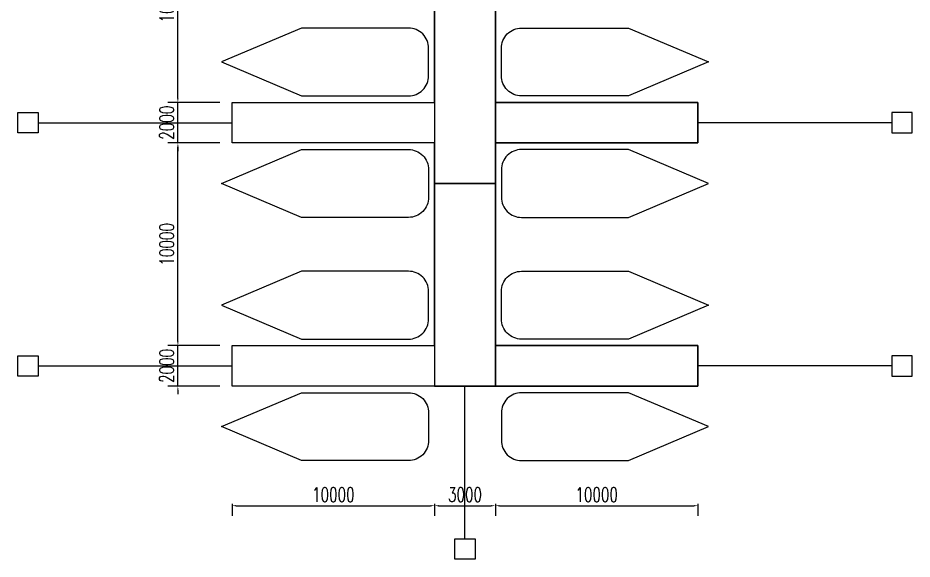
# Model space of a CAD drawing. Header units: millimetres. Extents: x -1690391 to -1305911, y 1095385 to 1536160.
# Drawn here: x -1637954 to -1593810, y 1170634 to 1197340 of the extents above; entities that cross this region are included whole.
import ezdxf

# ---------------------------------------------------------------- set-up
doc = ezdxf.new("R2010")
doc.units = ezdxf.units.MM
doc.header["$LTSCALE"] = 10
doc.layers.get('0').update_dxf_attribs({"linetype": 'CONTINUOUS'})
doc.layers.get('DEFPOINTS').update_dxf_attribs({"linetype": 'CONTINUOUS'})
for name, color, linetype in [('PUB_DIM', 3, 'CONTINUOUS'), ('W-_ANTICOLLISION防撞措施', 6, 'CONTINUOUS'), ('W-MOUNTING固定方式', 5, 'CONTINUOUS'), ('W-STEEL_FRAME钢架', 3, 'CONTINUOUS'), ('辅助线', 63, 'CONTINUOUS')]:
    doc.layers.add(name, color=color, linetype=linetype)
doc.styles.add('STANDARD_T3', font='simplex.shx', dxfattribs={"width": 0.7, "bigfont": 'gbcbig.shx'})
doc.dimstyles.new('W&&200', dxfattribs={"dimtxt": 700, "dimasz": 200, "dimexe": 500, "dimexo": 600, "dimgap": 200, "dimtad": 1, "dimdec": 0, "dimzin": 0, "dimdsep": 46, "dimtxsty": 'STANDARD_T3', "dimcen": 0.09, "dimclrd": 1, "dimclre": 1, "dimclrt": 7, "dimazin": 2, "dimtfac": 1, "dimtdec": 0, "dimtix": 1, "dimtmove": 2, "dimatfit": 3, "dimfxl": 100, "dimtolj": 1, "dimtzin": 0, "dimarcsym": 0})

# ---------------------------------------------------------------- blocks, each defined once
blk = doc.blocks.new('*D297')
at = {"layer": 'DEFPOINTS', "color": 0, "transparency": 16777216}
for p in [(-1627382, 1179167, -275), (-1617382, 1179167, -275), (-1617382, 1173268)]:
    blk.add_point(p, dxfattribs=at)
at = {"layer": 'PUB_DIM', "color": 1, "lineweight": -2, "transparency": 16777216}
for p, q in [((-1627382, 1173367), (-1627382, 1172768)), ((-1617382, 1173367), (-1617382, 1172768)), ((-1627182, 1173268), (-1617582, 1173268))]:
    blk.add_line(p, q, dxfattribs=at)
at = {"layer": 'PUB_DIM', "color": 1, "transparency": 16777216}
for points in [[(-1627182, 1173301), (-1627182, 1173235), (-1627382, 1173268)], [(-1617582, 1173301), (-1617582, 1173235), (-1617382, 1173268)]]:
    blk.add_solid(points, dxfattribs=at)
at = {"layer": 'PUB_DIM', "color": 7, "transparency": 16777216, "insert": (-1622382, 1173818), "char_height": 700, "attachment_point": 5, "style": 'STANDARD_T3'}
blk.add_mtext('\\A1;10000', dxfattribs=at)
blk = doc.blocks.new('*D291')
at = {"layer": 'DEFPOINTS', "color": 0, "transparency": 16777216}
for p in [(-1617382, 1179167, -275), (-1614382, 1179167, -275), (-1614382, 1173268)]:
    blk.add_point(p, dxfattribs=at)
at = {"layer": 'PUB_DIM', "color": 1, "lineweight": -2, "transparency": 16777216}
for p, q in [((-1617382, 1173367), (-1617382, 1172768)), ((-1614382, 1173367), (-1614382, 1172768)), ((-1617182, 1173268), (-1614582, 1173268))]:
    blk.add_line(p, q, dxfattribs=at)
at = {"layer": 'PUB_DIM', "color": 1, "transparency": 16777216}
for points in [[(-1617182, 1173301), (-1617182, 1173235), (-1617382, 1173268)], [(-1614582, 1173301), (-1614582, 1173235), (-1614382, 1173268)]]:
    blk.add_solid(points, dxfattribs=at)
at = {"layer": 'PUB_DIM', "color": 7, "transparency": 16777216, "insert": (-1615882, 1173818), "char_height": 700, "attachment_point": 5, "style": 'STANDARD_T3'}
blk.add_mtext('\\A1;3000', dxfattribs=at)
blk = doc.blocks.new('*D292')
at = {"layer": 'DEFPOINTS', "color": 0, "transparency": 16777216}
for p in [(-1614382, 1179167, -275), (-1604382, 1179167, -275), (-1604382, 1173268)]:
    blk.add_point(p, dxfattribs=at)
at = {"layer": 'PUB_DIM', "color": 1, "lineweight": -2, "transparency": 16777216}
for p, q in [((-1614382, 1173367), (-1614382, 1172768)), ((-1604382, 1173367), (-1604382, 1172768)), ((-1614182, 1173268), (-1604582, 1173268))]:
    blk.add_line(p, q, dxfattribs=at)
at = {"layer": 'PUB_DIM', "color": 1, "transparency": 16777216}
for points in [[(-1614182, 1173301), (-1614182, 1173235), (-1614382, 1173268)], [(-1604582, 1173301), (-1604582, 1173235), (-1604382, 1173268)]]:
    blk.add_solid(points, dxfattribs=at)
at = {"layer": 'PUB_DIM', "color": 7, "transparency": 16777216, "insert": (-1609382, 1173818), "char_height": 700, "attachment_point": 5, "style": 'STANDARD_T3'}
blk.add_mtext('\\A1;10000', dxfattribs=at)
blk = doc.blocks.new('*D285')
at = {"color": 1, "lineweight": -2, "transparency": 16777216}
for p, q in [((-1630056, 1181367), (-1630056, 1181567)), ((-1627982, 1181167), (-1630556, 1181167)), ((-1630056, 1179167), (-1630056, 1181167)), ((-1627982, 1179167), (-1630556, 1179167)), ((-1630056, 1178967), (-1630056, 1178767))]:
    blk.add_line(p, q, dxfattribs=at)
at = {"color": 1, "transparency": 16777216}
for points in [[(-1630090, 1181367), (-1630023, 1181367), (-1630056, 1181167)], [(-1630090, 1178967), (-1630023, 1178967), (-1630056, 1179167)]]:
    blk.add_solid(points, dxfattribs=at)
at = {"layer": 'DEFPOINTS', "color": 0, "transparency": 16777216}
for p in [(-1630056, 1181167), (-1627382, 1181167), (-1627382, 1179167)]:
    blk.add_point(p, dxfattribs=at)
at = {"color": 7, "transparency": 16777216, "insert": (-1630606, 1180167), "char_height": 700, "attachment_point": 5, "rotation": 90, "style": 'STANDARD_T3'}
blk.add_mtext('\\A1;2000', dxfattribs=at)
blk = doc.blocks.new('*D286')
at = {"color": 1, "lineweight": -2, "transparency": 16777216}
for p, q in [((-1627982, 1191167), (-1630556, 1191167)), ((-1630056, 1181367), (-1630056, 1190967)), ((-1627982, 1181167), (-1630556, 1181167))]:
    blk.add_line(p, q, dxfattribs=at)
at = {"color": 1, "transparency": 16777216}
for points in [[(-1630090, 1190967), (-1630023, 1190967), (-1630056, 1191167)], [(-1630090, 1181367), (-1630023, 1181367), (-1630056, 1181167)]]:
    blk.add_solid(points, dxfattribs=at)
at = {"layer": 'DEFPOINTS', "color": 0, "transparency": 16777216}
for p in [(-1630056, 1191167), (-1627382, 1191167), (-1627382, 1181167)]:
    blk.add_point(p, dxfattribs=at)
at = {"color": 7, "transparency": 16777216, "insert": (-1630606, 1186167), "char_height": 700, "attachment_point": 5, "rotation": 90, "style": 'STANDARD_T3'}
blk.add_mtext('\\A1;10000', dxfattribs=at)
blk = doc.blocks.new('*D287')
at = {"color": 1, "lineweight": -2, "transparency": 16777216}
for p, q in [((-1630056, 1193367), (-1630056, 1193567)), ((-1627982, 1193167), (-1630556, 1193167)), ((-1630056, 1191167), (-1630056, 1193167)), ((-1627982, 1191167), (-1630556, 1191167)), ((-1630056, 1190967), (-1630056, 1190767))]:
    blk.add_line(p, q, dxfattribs=at)
at = {"color": 1, "transparency": 16777216}
for points in [[(-1630090, 1193367), (-1630023, 1193367), (-1630056, 1193167)], [(-1630090, 1190967), (-1630023, 1190967), (-1630056, 1191167)]]:
    blk.add_solid(points, dxfattribs=at)
at = {"layer": 'DEFPOINTS', "color": 0, "transparency": 16777216}
for p in [(-1630056, 1193167), (-1627382, 1193167), (-1627382, 1191167)]:
    blk.add_point(p, dxfattribs=at)
at = {"color": 7, "transparency": 16777216, "insert": (-1630606, 1192167), "char_height": 700, "attachment_point": 5, "rotation": 90, "style": 'STANDARD_T3'}
blk.add_mtext('\\A1;2000', dxfattribs=at)
blk = doc.blocks.new('*D288')
at = {"color": 1, "lineweight": -2, "transparency": 16777216}
for p, q in [((-1627982, 1203167), (-1630556, 1203167)), ((-1630056, 1193367), (-1630056, 1202967)), ((-1627982, 1193167), (-1630556, 1193167))]:
    blk.add_line(p, q, dxfattribs=at)
at = {"color": 1, "transparency": 16777216}
for points in [[(-1630090, 1202967), (-1630023, 1202967), (-1630056, 1203167)], [(-1630090, 1193367), (-1630023, 1193367), (-1630056, 1193167)]]:
    blk.add_solid(points, dxfattribs=at)
at = {"layer": 'DEFPOINTS', "color": 0, "transparency": 16777216}
for p in [(-1630056, 1203167), (-1627382, 1203167), (-1627382, 1193167)]:
    blk.add_point(p, dxfattribs=at)
at = {"color": 7, "transparency": 16777216, "insert": (-1630606, 1198167), "char_height": 700, "attachment_point": 5, "rotation": 90, "style": 'STANDARD_T3'}
blk.add_mtext('\\A1;10000', dxfattribs=at)

msp = doc.modelspace()

# ---------------------------------------------------------------- linework, layer by layer
at = {"layer": 'W-_ANTICOLLISION防撞措施', "flags": 128}
msp.add_lwpolyline([(-1627381.8, 1205167.1), (-1617381.8, 1205167.1), (-1617381.8, 1209166.9), (-1614381.8, 1209166.9), (-1614381.8, 1205167.1), (-1604381.8, 1205167.1), (-1604381.8, 1203167.1), (-1614381.8, 1203167.1), (-1614381.8, 1193167.1), (-1604381.8, 1193167.1), (-1604381.8, 1191167.1), (-1614381.8, 1191167.1), (-1614381.8, 1181166.9), (-1604381.8, 1181166.9), (-1604381.8, 1179166.9), (-1627381.8, 1179166.9), (-1627381.8, 1181166.9), (-1617381.8, 1181166.9), (-1617381.8, 1191167.1), (-1627381.8, 1191167.1), (-1627381.8, 1193167.1), (-1617381.8, 1193167.1), (-1617381.8, 1203167.1), (-1627381.8, 1203167.1)], close=True, dxfattribs=at)
at = {"layer": 'W-MOUNTING固定方式'}
for p, q in [((-1636953.9, 1192167.3), (-1627381.8, 1192167.3)), ((-1594809.7, 1192167.3), (-1604381.8, 1192167.3)), ((-1636953.9, 1180167.1), (-1627381.8, 1180167.1)), ((-1594809.7, 1180167.1), (-1604381.8, 1180167.1)), ((-1615881.8, 1171634.3, 275.3), (-1615881.8, 1179166.9))]:
    msp.add_line(p, q, dxfattribs=at)
for points in [[(-1637953.9, 1192667.3), (-1636953.9, 1192667.3), (-1636953.9, 1191667.3), (-1637953.9, 1191667.3)], [(-1593809.7, 1192667.3), (-1594809.7, 1192667.3), (-1594809.7, 1191667.3), (-1593809.7, 1191667.3)], [(-1637953.9, 1180667.1), (-1636953.9, 1180667.1), (-1636953.9, 1179667.1), (-1637953.9, 1179667.1)], [(-1593809.7, 1180667.1), (-1594809.7, 1180667.1), (-1594809.7, 1179667.1), (-1593809.7, 1179667.1)]]:
    msp.add_lwpolyline(points, close=True, dxfattribs=at)
at = {"layer": 'W-MOUNTING固定方式', "elevation": 275.3}
msp.add_lwpolyline([(-1616381.8, 1170634.3), (-1616381.8, 1171634.3), (-1615381.8, 1171634.3), (-1615381.8, 1170634.3)], close=True, dxfattribs=at)
at = {"layer": 'W-STEEL_FRAME钢架'}
for points in [[(-1617381.8, 1189166.9), (-1614381.8, 1189166.9), (-1614381.8, 1199166.9), (-1617381.8, 1199166.9)], [(-1627381.8, 1193167.1), (-1617381.8, 1193167.1), (-1617381.8, 1191167.1), (-1627381.8, 1191167.1)], [(-1604381.8, 1193167.1), (-1614381.8, 1193167.1), (-1614381.8, 1191167.1), (-1604381.8, 1191167.1)], [(-1617381.8, 1179166.9), (-1614381.8, 1179166.9), (-1614381.8, 1189166.9), (-1617381.8, 1189166.9)], [(-1627381.8, 1181166.9), (-1617381.8, 1181166.9), (-1617381.8, 1179166.9), (-1627381.8, 1179166.9)], [(-1604381.8, 1181166.9), (-1614381.8, 1181166.9), (-1614381.8, 1179166.9), (-1604381.8, 1179166.9)]]:
    msp.add_lwpolyline(points, close=True, dxfattribs=at)
at = {"layer": '辅助线', "elevation": 275.3}
for points in [[(-1623946.7, 1193489.3), (-1618676.2, 1193489.3, 0.4142136), (-1617676.2, 1194489.3), (-1617676.2, 1195839.3, 0.4142136), (-1618676.2, 1196839.3), (-1623946.7, 1196839.3), (-1627896.2, 1195164.3)], [(-1607816.9, 1193489.3), (-1613087.4, 1193489.3, -0.4142136), (-1614087.4, 1194489.3), (-1614087.4, 1195839.3, -0.4142136), (-1613087.4, 1196839.3), (-1607816.9, 1196839.3), (-1603867.4, 1195164.3)], [(-1623946.7, 1190844.9), (-1618676.2, 1190844.9, -0.4142136), (-1617676.2, 1189844.9), (-1617676.2, 1188494.9, -0.4142136), (-1618676.2, 1187494.9), (-1623946.7, 1187494.9), (-1627896.2, 1189169.9)], [(-1607816.9, 1190844.9), (-1613087.4, 1190844.9, 0.4142136), (-1614087.4, 1189844.9), (-1614087.4, 1188494.9, 0.4142136), (-1613087.4, 1187494.9), (-1607816.9, 1187494.9), (-1603867.4, 1189169.9)], [(-1623946.7, 1181489.1), (-1618676.2, 1181489.1, 0.4142136), (-1617676.2, 1182489.1), (-1617676.2, 1183839.1, 0.4142136), (-1618676.2, 1184839.1), (-1623946.7, 1184839.1), (-1627896.2, 1183164.1)], [(-1607816.9, 1181489.1), (-1613087.4, 1181489.1, -0.4142136), (-1614087.4, 1182489.1), (-1614087.4, 1183839.1, -0.4142136), (-1613087.4, 1184839.1), (-1607816.9, 1184839.1), (-1603867.4, 1183164.1)], [(-1623946.7, 1178844.7), (-1618676.2, 1178844.7, -0.4142136), (-1617676.2, 1177844.7), (-1617676.2, 1176494.7, -0.4142136), (-1618676.2, 1175494.7), (-1623946.7, 1175494.7), (-1627896.2, 1177169.7)], [(-1607816.9, 1178844.7), (-1613087.4, 1178844.7, 0.4142136), (-1614087.4, 1177844.7), (-1614087.4, 1176494.7, 0.4142136), (-1613087.4, 1175494.7), (-1607816.9, 1175494.7), (-1603867.4, 1177169.7)]]:
    msp.add_lwpolyline(points, format="xyb", close=True, dxfattribs=at)

# ---------------------------------------------------------------- dimensions: what is measured, and where the dimension line sits
for base, p1, p2, picture, middle in [((-1630056.4, 1203167.1), (-1627381.8, 1193167.1), (-1627381.8, 1203167.1), '*D288', (-1630606.4, 1198167.1)), ((-1630056.4, 1193167.1), (-1627381.8, 1191167.1), (-1627381.8, 1193167.1), '*D287', (-1630606.4, 1192167.1)), ((-1630056.4, 1191167.1), (-1627381.8, 1181166.9), (-1627381.8, 1191167.1), '*D286', (-1630606.4, 1186167)), ((-1630056.4, 1181166.9), (-1627381.8, 1179166.9), (-1627381.8, 1181166.9), '*D285', (-1630606.4, 1180166.9))]:
    dim = msp.add_linear_dim(base=base, p1=p1, p2=p2, angle=90, dimstyle='W&&200')
    dim.commit()
    dim.dimension.update_dxf_attribs({"geometry": picture, "text_midpoint": middle})
at = {"layer": 'PUB_DIM'}
for base, p1, p2, picture, middle in [((-1617381.8, 1173267.9, 275.3), (-1627381.8, 1179166.9), (-1617381.8, 1179166.9), '*D297', (-1622381.8, 1173817.9, 275.3)), ((-1614381.8, 1173267.9, 275.3), (-1617381.8, 1179166.9), (-1614381.8, 1179166.9), '*D291', (-1615881.8, 1173817.9, 275.3)), ((-1604381.8, 1173267.9, 275.3), (-1614381.8, 1179166.9), (-1604381.8, 1179166.9), '*D292', (-1609381.8, 1173817.9, 275.3))]:
    dim = msp.add_linear_dim(base=base, p1=p1, p2=p2, dimstyle='W&&200', override={"dimfxlon": 1}, dxfattribs=at)
    dim.commit()
    dim.dimension.update_dxf_attribs({"geometry": picture, "text_midpoint": middle})

doc.saveas('drawing.dxf')
